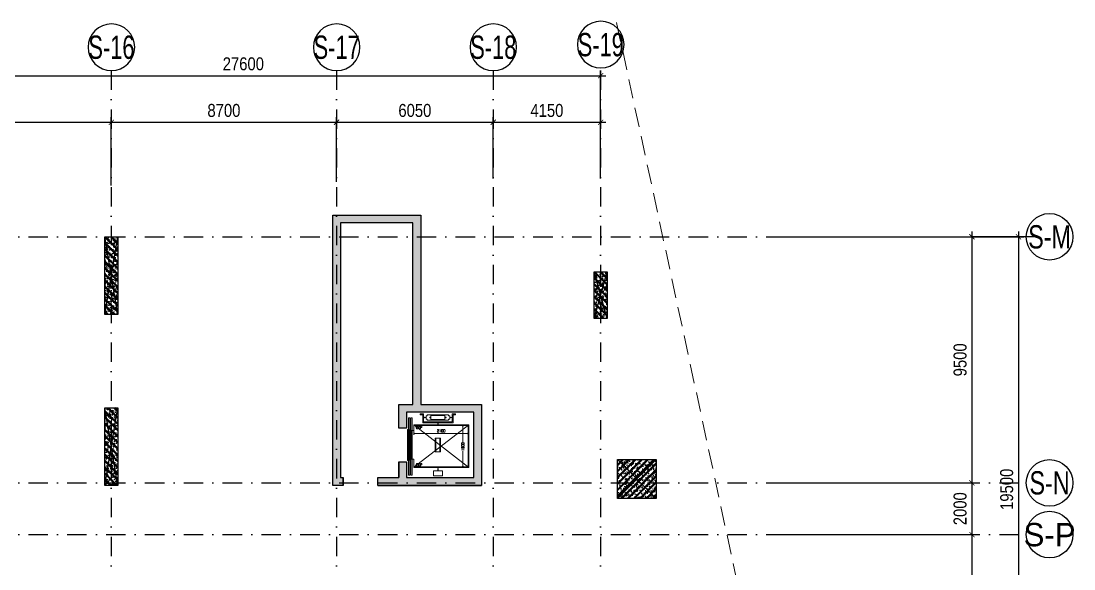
# Model space of a CAD drawing. Header units: millimetres. Extents: x -1307469 to 1307234, y -626931 to 1119422.
# Drawn here: x -28709 to 11959, y 14245 to 35401 of the extents above; entities that cross this region are included whole.
import ezdxf
from ezdxf.enums import TextEntityAlignment as Align

# ---------------------------------------------------------------- set-up
doc = ezdxf.new("R2010")
doc.units = ezdxf.units.MM
doc.header["$LTSCALE"] = 300
doc.header["$MEASUREMENT"] = 0
for name, pattern in [('DASHDOT', [1, 0.5, -0.25, 0, -0.25]), ('HIDDEN', [0.375, 0.25, -0.125]), ('Xref_ST_MBDV Cot vach 30.7.2022$0$ACAD_ISO02W100', [15, 12, -3])]:
    doc.linetypes.add(name, pattern=pattern)
for name, color, linetype in [('AUDIT_I_220805193045-1', 50, 'Continuous'), ('AUDIT_I_220805193045-5', 6, 'Continuous'), ('AUDIT_I_220807103235-17', 50, 'Continuous'), ('KC2-DIM', 251, 'Continuous'), ('KT-Dim', 8, 'Continuous'), ('KT-Kich thuoc', 9, 'Continuous'), ('KT-Luoi truc South Tower', 8, 'DASHDOT'), ('KT-Net cot vach', 6, 'Continuous')]:
    doc.layers.add(name, color=color, linetype=linetype)
doc.layers.add('KT-Chi gioi XD', color=7, linetype='HIDDEN', true_color=0x0066cc)
doc.layers.add('Xref_ST_MBDV Cot vach 30.7.2022$0$KT-Noi that', color=36, linetype='Continuous', lineweight=9)
doc.styles.add('Arial Narrow', font='ARIALN.TTF')
doc.styles.add('HBA-Text', font='GOTHIC.TTF')
doc.styles.add('Xref_ST_MBDV Cot vach 30.7.2022$0$ROMANS', font='ROMANS.SHX')
doc.styles.add('Xref_ST_MBDV Cot vach 30.7.2022$0$xref.N.Cot vach tang N2$0$DIM', font='vnsimli.shx', dxfattribs={"width": 0.7})
doc.dimstyles.new('ccu12-200', dxfattribs={"dimscale": 200, "dimtxt": 2.5, "dimasz": 1, "dimexe": 1, "dimexo": 2, "dimgap": 1, "dimtad": 1, "dimdec": 0, "dimdsep": 46, "dimtxsty": 'Arial Narrow', "dimblk": 'ARCHTICK', "dimcen": -1, "dimdle": 1, "dimclrd": 256, "dimclre": 256, "dimclrt": 3, "dimadec": 0, "dimazin": 2, "dimtfac": 0.1, "dimtdec": 0, "dimtmove": 0, "dimatfit": 1, "dimldrblk": 'ARCHTICK', "dimfxl": 1, "dimtvp": 0.833333, "dimtolj": 1, "dimtzin": 12, "dimarcsym": 0})
doc.dimstyles.new('Xref_ST_MBDV Cot vach 30.7.2022$0$xref.N.Cot vach tang N2$0$CCU 1-100 A1', dxfattribs={"dimscale": 100, "dimtxt": 2.2, "dimasz": 1, "dimexe": 1, "dimexo": 0, "dimgap": 1, "dimtad": 1, "dimdec": 0, "dimdsep": 46, "dimtxsty": 'Xref_ST_MBDV Cot vach 30.7.2022$0$xref.N.Cot vach tang N2$0$DIM', "dimblk1": 'Xref_ST_MBDV Cot vach 30.7.2022$0$xref.N.Cot vach tang N2$0$_ARCHTICK', "dimblk2": 'Xref_ST_MBDV Cot vach 30.7.2022$0$xref.N.Cot vach tang N2$0$_ARCHTICK', "dimsah": 1, "dimcen": 0, "dimdle": 1, "dimclrd": 256, "dimclre": 256, "dimclrt": 31, "dimadec": 0, "dimazin": 0, "dimtfac": 1, "dimtdec": 0, "dimtix": 1, "dimtmove": 2, "dimatfit": 3, "dimldrblk": 'Xref_ST_MBDV Cot vach 30.7.2022$0$xref.N.Cot vach tang N2$0$_ARCHTICK', "dimfxl": 8, "dimtolj": 1, "dimarcsym": 0})

# ---------------------------------------------------------------- blocks, each defined once
blk = doc.blocks.new('*U8')
h = blk.add_hatch()
h.set_pattern_fill('VATLIEU04', color=250, scale=40, style=0, pattern_type=2)
h.set_pattern_definition([(50, (-450, 3050), (286.904, -25.101), [30, -330]), (355, (-450, 3050), (-55.5, 300.877), [24, -264]), (100.451, (-426.1, 3047.9), (231.404, 275.776), [25.496, -280.457]), (46.184, (-450, 3130), (426.896, -66.208), [45, -495]), (96.636, (-414.43, 3124.5), (373.865, 389.647), [38.244, -420.685]), (351.184, (-450, 3130), (373.865, 389.65), [36, -396]), (21, (-410, 3110), (238.763, -161.048), [30, -330]), (326, (-410, 3110), (97.326, 290.06), [24, -264]), (71.451, (-390.1, 3096.58), (336.09, 129.012), [25.496, -280.457]), (37.5, (-450, 3050), (4.864, 133.1575), [0, -260.8, 0, -268, 0, -265]), (7.5, (-450, 3050), (105.228, 157.7647), [0, -152.8, 0, -254.8, 0, -101]), (327.5, (-539.2, 3050), (213.529, -9.022), [0, -100, 0, -312, 0, -414]), (317.5, (-579.2, 3050), (233.274, 40.042), [0, -130, 0, -207.2, 0, -294]), (45, (-450, 3050), (-120.208, 120.208), []), (45, (-450, 3099), (-120.208, 120.208), [])])
h.paths.add_polyline_path([(-475, -475), (25, -475), (25, 2525), (-475, 2525)])
at = {"color": 6, "ltscale": 0.25}
blk.add_lwpolyline([(-475, -475), (25, -475), (25, 2525), (-475, 2525)], close=True, dxfattribs=at)
at = {"layer": 'Defpoints', "linetype": 'ByBlock', "ltscale": 30}
for p, q in [((25, -475), (-475, 2525)), ((-475, -475), (25, 2525))]:
    blk.add_line(p, q, dxfattribs=at)
blk = doc.blocks.new('*U11')
h = blk.add_hatch()
h.set_pattern_fill('VATLIEU04', color=250, scale=40, style=0, pattern_type=2)
h.set_pattern_definition([(50, (-450, 1850), (286.904, -25.1), [30, -330]), (355, (-450, 1850), (-55.5, 300.877), [24, -264]), (100.451, (-426.1, 1847.9), (231.404, 275.776), [25.496, -280.457]), (46.184, (-450, 1930), (426.896, -66.21), [45, -495]), (96.636, (-414.43, 1924.5), (373.865, 389.65), [38.244, -420.685]), (351.184, (-450, 1930), (373.865, 389.65), [36, -396]), (21, (-410, 1910), (238.763, -161.048), [30, -330]), (326, (-410, 1910), (97.326, 290.06), [24, -264]), (71.451, (-390.1, 1896.58), (336.09, 129.012), [25.496, -280.457]), (37.5, (-450, 1850), (4.864, 133.1575), [0, -260.8, 0, -268, 0, -265]), (7.5, (-450, 1850), (105.228, 157.765), [0, -152.8, 0, -254.8, 0, -101]), (327.5, (-539.2, 1850), (213.529, -9.022), [0, -100, 0, -312, 0, -414]), (317.5, (-579.2, 1850), (233.274, 40.042), [0, -130, 0, -207.2, 0, -294]), (45, (-450, 1850), (-120.208, 120.208), []), (45, (-450, 1899), (-120.208, 120.208), [])])
h.paths.add_polyline_path([(-475, -475), (25, -475), (25, 1325), (-475, 1325)])
at = {"color": 6, "ltscale": 0.25}
blk.add_lwpolyline([(-475, -475), (25, -475), (25, 1325), (-475, 1325)], close=True, dxfattribs=at)
at = {"layer": 'Defpoints', "linetype": 'ByBlock', "ltscale": 30}
for p, q in [((25, -475), (-475, 1325)), ((-475, -475), (25, 1325))]:
    blk.add_line(p, q, dxfattribs=at)
blk = doc.blocks.new('*U29')
h = blk.add_hatch()
h.set_pattern_fill('VATLIEU04', color=250, scale=40, style=0, pattern_type=2)
h.set_pattern_definition([(50, (550, -550), (286.904, -25.1), [30, -330]), (355, (550, -550), (-55.5, 300.877), [24, -264]), (100.451, (573.9, -552.1), (231.404, 275.776), [25.496, -280.457]), (46.184, (550, -470), (426.9, -66.21), [45, -495]), (96.636, (585.57, -475.5), (373.87, 389.65), [38.24, -420.69]), (351.184, (550, -470), (373.86, 389.65), [36, -396]), (21, (590, -490), (238.763, -161.048), [30, -330]), (326, (590, -490), (97.326, 290.06), [24, -264]), (71.451, (609.9, -503.42), (336.09, 129.01), [25.496, -280.457]), (37.5, (550, -550), (4.864, 133.1575), [0, -260.8, 0, -268, 0, -265]), (7.5, (550, -550), (105.228, 157.765), [0, -152.8, 0, -254.8, 0, -101]), (327.5, (460.8, -550), (213.529, -9.022), [0, -100, 0, -312, 0, -414]), (317.5, (420.8, -550), (233.274, 40.042), [0, -130, 0, -207.2, 0, -294]), (45, (550, -550), (-120.208, 120.208), []), (45, (550, -501), (-120.208, 120.208), [])])
h.paths.add_polyline_path([(-475, 475), (1025, 475), (1025, -1025), (-475, -1025)])
at = {"color": 6, "ltscale": 0.25}
blk.add_lwpolyline([(-475, 475), (1025, 475), (1025, -1025), (-475, -1025)], close=True, dxfattribs=at)
at = {"layer": 'Defpoints', "linetype": 'ByBlock', "ltscale": 30}
for p, q in [((1025, 475), (-475, -1025)), ((-475, 475), (1025, -1025))]:
    blk.add_line(p, q, dxfattribs=at)
blk = doc.blocks.new('MBCot-PN-flat-22')
at = {"layer": 'KT-Net cot vach'}
h = blk.add_hatch(dxfattribs=at)
h.set_pattern_fill('1BETONG2-BOP', color=250, scale=30, style=0, pattern_type=2)
h.set_pattern_definition([(50, (179476.67, -29085.69), (215.17805, -18.82564), [22.5, -247.5]), (355, (179476.67, -29085.69), (-41.6254, 225.65764), [18, -198]), (100.4514, (179494.6, -29087.26), (173.5528, 206.83186), [19.12206, -210.34263]), (46.1842, (179476.67, -29025.7), (320.1723, -49.6557), [33.75, -371.25]), (96.6356, (179503.35, -29029.82), (280.3988, 292.2354), [28.6831, -315.5139]), (351.1842, (179476.67, -29025.7), (280.3986, 292.2356), [27, -297]), (21, (179506.67, -29040.69), (179.0721, -120.78567), [22.5, -247.5]), (226, (179506.67, -29040.69), (201.56464, -109.66194), [18, -198]), (71.4514, (179521.6, -29050.75), (252.0668, 96.75915), [19.12206, -210.34263]), (67.5, (179476.67, -29085.69), (-46.774855, 88.31234), [0, -195.6, 0, -201, 0, -198.75]), (4.5, (179476.67, -29085.69), (85.00528, 114.03096), [0, -114.6, 0, -191.1, 0, -75.75]), (327.5, (179409.77, -29085.69), (160.14673, -6.76646), [0, -75, 0, -234, 0, -310.5]), (317.5, (179379.77, -29085.69), (174.95585, 30.0315), [0, -97.5, 0, -155.4, 0, -220.5]), (315, (179476.67, -29085.69), (90.15611, 90.15611), []), (315, (179476.67, -29048.94), (90.15611, 90.15611), [])])
h.paths.add_polyline_path([(95637, -21547), (95637, -24677), (91637, -24677), (91637, -24377), (92437, -24377), (92437, -23762), (92737, -23762), (92737, -24377), (95337, -24377), (95337, -21847), (92737, -21847), (92737, -22462), (92437, -22462), (92437, -21547), (92987, -21547), (92987, -14537), (90187, -14537), (90187, -24377), (90287, -24377), (90287, -24677), (89887, -24677), (89887, -14237), (93287, -14237), (93287, -21547)])
for p, q in [((92437, -23762), (92437, -24377)), ((92737, -23762), (92737, -24377)), ((90287, -24677), (90287, -24377)), ((91637, -24377), (92437, -24377)), ((91637, -24677), (91637, -24377)), ((91637, -24677), (95637, -24677))]:
    blk.add_line(p, q, dxfattribs=at)
blk.add_lwpolyline([(95637, -21547), (95637, -24677), (91637, -24677), (91637, -24377), (92437, -24377), (92437, -23762), (92737, -23762), (92737, -24377), (95337, -24377), (95337, -21847), (92737, -21847), (92737, -22462), (92437, -22462), (92437, -21547), (92987, -21547), (92987, -14537), (90187, -14537), (90187, -24377), (90287, -24377), (90287, -24677), (89887, -24677), (89887, -14237), (93287, -14237), (93287, -21547), (95637, -21547)], dxfattribs=at)
at = {"layer": 'AUDIT_I_220805193045-5', "linetype": 'ByBlock', "xscale": -1, "rotation": 359.9999999999985}
for p in [(81112, -17602, 0), (81112, -24202, 0)]:
    blk.add_blockref('*U8', p, dxfattribs=at)
at = {"layer": 'AUDIT_I_220805193045-5', "linetype": 'ByBlock', "xscale": -1}
blk.add_blockref('*U11', (100012, -17752, 0), dxfattribs=at)
at = {"layer": 'KT-Net cot vach'}
blk.add_blockref('*U29', (101362, -24152), dxfattribs=at)
blk = doc.blocks.new('_ARCHTICK')
at = {"color": 0, "linetype": 'ByBlock', "const_width": 0.15}
blk.add_lwpolyline([(-0.5, -0.5), (0.5, 0.5)], dxfattribs=at)
blk = doc.blocks.new('*D326')
at = {"layer": 'Defpoints', "color": 0, "transparency": 16777216}
for p in [(-265, 27070), (-265, 7570), (9819, 7570)]:
    blk.add_point(p, dxfattribs=at)
at = {"layer": 'KT-Kich thuoc', "lineweight": -2, "transparency": 16777216}
for p, q in [((9819, 27270), (9819, 7370)), ((135, 27070), (10019, 27070)), ((135, 7570), (10019, 7570))]:
    blk.add_line(p, q, dxfattribs=at)
at = {"layer": 'KT-Kich thuoc', "lineweight": -2, "transparency": 16777216, "xscale": 200, "yscale": 200, "zscale": 200}
for p, rotation in [((9819, 27070), 90), ((9819, 7570), 270)]:
    blk.add_blockref('_ARCHTICK', p, dxfattribs=dict(at, rotation=rotation))
at = {"layer": 'KT-Kich thuoc', "color": 3, "transparency": 16777216, "insert": (9363, 17320), "char_height": 500, "attachment_point": 5, "rotation": 90, "style": 'Arial Narrow'}
blk.add_mtext('\\A1;19500', dxfattribs=at)
blk = doc.blocks.new('*D307')
at = {"layer": 'Defpoints', "color": 0, "transparency": 16777216}
for p in [(-25223, 31492), (-33923, 28684, 0), (-25223, 28649, 0)]:
    blk.add_point(p, dxfattribs=at)
at = {"layer": 'KT-Kich thuoc', "lineweight": -2, "transparency": 16777216}
for p, q in [((-34123, 31492), (-25023, 31492)), ((-33923, 29084), (-33923, 31692)), ((-25223, 29049), (-25223, 31692))]:
    blk.add_line(p, q, dxfattribs=at)
at = {"layer": 'KT-Kich thuoc', "lineweight": -2, "transparency": 16777216, "xscale": 200, "yscale": 200, "zscale": 200, "rotation": 180}
blk.add_blockref('_ARCHTICK', (-33923, 31492), dxfattribs=at)
at = {"layer": 'KT-Kich thuoc', "lineweight": -2, "transparency": 16777216, "xscale": 200, "yscale": 200, "zscale": 200}
blk.add_blockref('_ARCHTICK', (-25223, 31492), dxfattribs=at)
at = {"layer": 'KT-Kich thuoc', "color": 3, "transparency": 16777216, "insert": (-29573, 31947), "char_height": 500, "attachment_point": 5, "style": 'Arial Narrow'}
blk.add_mtext('\\A1;8700', dxfattribs=at)
blk = doc.blocks.new('*D308')
at = {"layer": 'Defpoints', "color": 0, "transparency": 16777216}
for p in [(-16523, 31492), (-25223, 28649, 0), (-16523, 28791, 0)]:
    blk.add_point(p, dxfattribs=at)
at = {"layer": 'KT-Kich thuoc', "lineweight": -2, "transparency": 16777216}
for p, q in [((-25423, 31492), (-16323, 31492)), ((-25223, 29049), (-25223, 31692)), ((-16523, 29191), (-16523, 31692))]:
    blk.add_line(p, q, dxfattribs=at)
at = {"layer": 'KT-Kich thuoc', "lineweight": -2, "transparency": 16777216, "xscale": 200, "yscale": 200, "zscale": 200, "rotation": 180}
blk.add_blockref('_ARCHTICK', (-25223, 31492), dxfattribs=at)
at = {"layer": 'KT-Kich thuoc', "lineweight": -2, "transparency": 16777216, "xscale": 200, "yscale": 200, "zscale": 200}
blk.add_blockref('_ARCHTICK', (-16523, 31492), dxfattribs=at)
at = {"layer": 'KT-Kich thuoc', "color": 3, "transparency": 16777216, "insert": (-20873, 31947), "char_height": 500, "attachment_point": 5, "style": 'Arial Narrow'}
blk.add_mtext('\\A1;8700', dxfattribs=at)
blk = doc.blocks.new('*D309')
at = {"layer": 'Defpoints', "color": 0, "transparency": 16777216}
for p in [(-10473, 31492), (-10473, 28921, 0), (-16523, 28791)]:
    blk.add_point(p, dxfattribs=at)
at = {"layer": 'KT-Kich thuoc', "lineweight": -2, "transparency": 16777216}
for p, q in [((-16723, 31492), (-10273, 31492)), ((-16523, 29191), (-16523, 31692)), ((-10473, 29321), (-10473, 31692))]:
    blk.add_line(p, q, dxfattribs=at)
at = {"layer": 'KT-Kich thuoc', "lineweight": -2, "transparency": 16777216, "xscale": 200, "yscale": 200, "zscale": 200, "rotation": 180}
blk.add_blockref('_ARCHTICK', (-16523, 31492), dxfattribs=at)
at = {"layer": 'KT-Kich thuoc', "lineweight": -2, "transparency": 16777216, "xscale": 200, "yscale": 200, "zscale": 200}
blk.add_blockref('_ARCHTICK', (-10473, 31492), dxfattribs=at)
at = {"layer": 'KT-Kich thuoc', "color": 3, "transparency": 16777216, "insert": (-13498, 31947), "char_height": 500, "attachment_point": 5, "style": 'Arial Narrow'}
blk.add_mtext('\\A1;6050', dxfattribs=at)
blk = doc.blocks.new('*D310')
at = {"layer": 'Defpoints', "color": 0, "transparency": 16777216}
for p in [(-6323, 31492), (-10473, 28921, 0), (-6323, 29040)]:
    blk.add_point(p, dxfattribs=at)
at = {"layer": 'KT-Kich thuoc', "lineweight": -2, "transparency": 16777216}
for p, q in [((-10673, 31492), (-6123, 31492)), ((-10473, 29321), (-10473, 31692)), ((-6323, 29440), (-6323, 31692))]:
    blk.add_line(p, q, dxfattribs=at)
at = {"layer": 'KT-Kich thuoc', "lineweight": -2, "transparency": 16777216, "xscale": 200, "yscale": 200, "zscale": 200, "rotation": 180}
blk.add_blockref('_ARCHTICK', (-10473, 31492), dxfattribs=at)
at = {"layer": 'KT-Kich thuoc', "lineweight": -2, "transparency": 16777216, "xscale": 200, "yscale": 200, "zscale": 200}
blk.add_blockref('_ARCHTICK', (-6323, 31492), dxfattribs=at)
at = {"layer": 'KT-Kich thuoc', "color": 3, "transparency": 16777216, "insert": (-8398, 31947), "char_height": 500, "attachment_point": 5, "style": 'Arial Narrow'}
blk.add_mtext('\\A1;4150', dxfattribs=at)
blk = doc.blocks.new('*D311')
at = {"layer": 'Defpoints', "color": 0, "transparency": 16777216}
for p in [(-6323, 33292), (-33923, 28921), (-6323, 28921)]:
    blk.add_point(p, dxfattribs=at)
at = {"layer": 'KT-Kich thuoc', "lineweight": -2, "transparency": 16777216}
for p, q in [((-33923, 29321), (-33923, 33492)), ((-6323, 29321), (-6323, 33492)), ((-34123, 33292), (-6123, 33292))]:
    blk.add_line(p, q, dxfattribs=at)
at = {"layer": 'KT-Kich thuoc', "lineweight": -2, "transparency": 16777216, "xscale": 200, "yscale": 200, "zscale": 200, "rotation": 180}
blk.add_blockref('_ARCHTICK', (-33923, 33292), dxfattribs=at)
at = {"layer": 'KT-Kich thuoc', "lineweight": -2, "transparency": 16777216, "xscale": 200, "yscale": 200, "zscale": 200}
blk.add_blockref('_ARCHTICK', (-6323, 33292), dxfattribs=at)
at = {"layer": 'KT-Kich thuoc', "color": 3, "transparency": 16777216, "insert": (-20123, 33747), "char_height": 500, "attachment_point": 5, "style": 'Arial Narrow'}
blk.add_mtext('\\A1;27600', dxfattribs=at)
blk = doc.blocks.new('*D328')
at = {"layer": 'Defpoints', "color": 0, "transparency": 16777216}
for p in [(-265, 15570), (-265, 7570), (8019, 7570)]:
    blk.add_point(p, dxfattribs=at)
at = {"layer": 'KT-Kich thuoc', "lineweight": -2, "transparency": 16777216}
for p, q in [((135, 15570), (8219, 15570)), ((8019, 15770), (8019, 7370)), ((135, 7570), (8219, 7570))]:
    blk.add_line(p, q, dxfattribs=at)
at = {"layer": 'KT-Kich thuoc', "lineweight": -2, "transparency": 16777216, "xscale": 200, "yscale": 200, "zscale": 200}
for p, rotation in [((8019, 15570), 90), ((8019, 7570), 270)]:
    blk.add_blockref('_ARCHTICK', p, dxfattribs=dict(at, rotation=rotation))
at = {"layer": 'KT-Kich thuoc', "color": 3, "transparency": 16777216, "insert": (7563, 11570), "char_height": 500, "attachment_point": 5, "rotation": 90, "style": 'Arial Narrow'}
blk.add_mtext('\\A1;8000', dxfattribs=at)
blk = doc.blocks.new('GRID-SYM-flat-83')
at = {"layer": 'AUDIT_I_220805193045-1'}
blk.add_ellipse((0, 0, 0), major_axis=(-900, 5), ratio=1, dxfattribs=at)
at = {"layer": 'AUDIT_I_220805193045-1', "style": 'HBA-Text'}
blk.add_attdef('GRID', text='', height=900, rotation=359.6303, dxfattribs=at).set_placement((0, 0, 0), align=Align.MIDDLE_CENTER)
blk = doc.blocks.new('GRID-SYM-flat-84')
at = {"layer": 'AUDIT_I_220805193045-1'}
blk.add_ellipse((0, 0, 0), major_axis=(-900, 5), ratio=1, dxfattribs=at)
at = {"layer": 'AUDIT_I_220805193045-1', "style": 'HBA-Text'}
blk.add_attdef('GRID', text='', height=900, rotation=359.6303, dxfattribs=at).set_placement((0, 0, 0), align=Align.MIDDLE_CENTER)
blk = doc.blocks.new('GRID-SYM-flat-85')
at = {"layer": 'AUDIT_I_220805193045-1'}
blk.add_ellipse((0, 0, 0), major_axis=(-900, 5), ratio=1, dxfattribs=at)
at = {"layer": 'AUDIT_I_220805193045-1', "style": 'HBA-Text'}
blk.add_attdef('GRID', text='', height=900, rotation=359.6303, dxfattribs=at).set_placement((0, 0, 0), align=Align.MIDDLE_CENTER)
blk = doc.blocks.new('GRID-SYM-flat-73')
at = {"layer": 'AUDIT_I_220805193045-1'}
blk.add_circle((0, 0, 0), 900, dxfattribs=at)
at = {"layer": 'AUDIT_I_220805193045-1', "style": 'HBA-Text'}
blk.add_attdef('GRID', text='', height=900, rotation=359.6303, dxfattribs=at).set_placement((0, 0, 0), align=Align.MIDDLE_CENTER)
blk = doc.blocks.new('*D329')
at = {"layer": 'Defpoints', "color": 0, "transparency": 16777216}
for p in [(-265, 27070), (-265, 17570), (8019, 17570)]:
    blk.add_point(p, dxfattribs=at)
at = {"layer": 'KT-Kich thuoc', "lineweight": -2, "transparency": 16777216}
for p, q in [((8019, 27270), (8019, 17370)), ((135, 27070), (8219, 27070)), ((135, 17570), (8219, 17570))]:
    blk.add_line(p, q, dxfattribs=at)
at = {"layer": 'KT-Kich thuoc', "lineweight": -2, "transparency": 16777216, "xscale": 200, "yscale": 200, "zscale": 200}
for p, rotation in [((8019, 27070), 90), ((8019, 17570), 270)]:
    blk.add_blockref('_ARCHTICK', p, dxfattribs=dict(at, rotation=rotation))
at = {"layer": 'KT-Kich thuoc', "color": 3, "transparency": 16777216, "insert": (7563, 22320), "char_height": 500, "attachment_point": 5, "rotation": 90, "style": 'Arial Narrow'}
blk.add_mtext('\\A1;9500', dxfattribs=at)
blk = doc.blocks.new('*D330')
at = {"layer": 'Defpoints', "color": 0, "transparency": 16777216}
for p in [(-265, 17570), (-265, 15570), (8019, 15570)]:
    blk.add_point(p, dxfattribs=at)
at = {"layer": 'KT-Kich thuoc', "lineweight": -2, "transparency": 16777216}
for p, q in [((135, 17570), (8219, 17570)), ((8019, 17770), (8019, 15370)), ((135, 15570), (8219, 15570))]:
    blk.add_line(p, q, dxfattribs=at)
at = {"layer": 'KT-Kich thuoc', "lineweight": -2, "transparency": 16777216, "xscale": 200, "yscale": 200, "zscale": 200}
for p, rotation in [((8019, 17570), 90), ((8019, 15570), 270)]:
    blk.add_blockref('_ARCHTICK', p, dxfattribs=dict(at, rotation=rotation))
at = {"layer": 'KT-Kich thuoc', "color": 3, "transparency": 16777216, "insert": (7563, 16570), "char_height": 500, "attachment_point": 5, "rotation": 90, "style": 'Arial Narrow'}
blk.add_mtext('\\A1;2000', dxfattribs=at)
blk = doc.blocks.new('Xref_ST_MBDV Cot vach 30.7.2022$0$xref.N.Cot vach tang N2$0$_Open90')
at = {"color": 0, "linetype": 'ByBlock', "lineweight": -2}
for p, q in [((0, 0), (-1, 0)), ((-0.5, 0.5), (0, 0)), ((0, 0), (-0.5, -0.5))]:
    blk.add_line(p, q, dxfattribs=at)
blk = doc.blocks.new('*D150')
at = {"layer": 'Defpoints', "color": 0, "transparency": 16777216}
for p in [(-424, -515), (-353, -515, 0), (-353, -2115, 0)]:
    blk.add_point(p, dxfattribs=at)
at = {"layer": 'Xref_ST_MBDV Cot vach 30.7.2022$0$KT-Noi that', "color": 5, "transparency": 16777216}
for p, q in [((-353, -515), (-474, -515)), ((-424, -565), (-424, -1155)), ((-424, -2065), (-424, -1512)), ((-353, -2115), (-474, -2115))]:
    blk.add_line(p, q, dxfattribs=at)
at = {"layer": 'Xref_ST_MBDV Cot vach 30.7.2022$0$KT-Noi that', "color": 5, "transparency": 16777216, "xscale": 50, "yscale": 50, "zscale": 50}
for p, rotation in [((-424, -515), 90), ((-424, -2115), 270)]:
    blk.add_blockref('Xref_ST_MBDV Cot vach 30.7.2022$0$xref.N.Cot vach tang N2$0$_Open90', p, dxfattribs=dict(at, rotation=rotation))
at = {"layer": 'Xref_ST_MBDV Cot vach 30.7.2022$0$KT-Noi that', "color": 5, "transparency": 16777216, "insert": (-424, -1333), "char_height": 110, "attachment_point": 5, "rotation": 90, "style": 'Xref_ST_MBDV Cot vach 30.7.2022$0$xref.N.Cot vach tang N2$0$DIM'}
blk.add_mtext('\\A1;1600', dxfattribs=at)
blk = doc.blocks.new('Xref_ST_MBDV Cot vach 30.7.2022$0$xref.N.Cot vach tang N2$0$_ARCHTICK')
at = {"color": 0, "linetype": 'ByBlock', "const_width": 0.15}
blk.add_lwpolyline([(-0.5, -0.5), (0.5, 0.5)], dxfattribs=at)
blk = doc.blocks.new('*D151')
at = {"layer": 'Defpoints', "color": 0, "transparency": 16777216}
for p in [(-2310, -615), (-210, -615), (-2310, -827)]:
    blk.add_point(p, dxfattribs=at)
at = {"layer": 'Xref_ST_MBDV Cot vach 30.7.2022$0$KT-Noi that', "color": 5, "transparency": 16777216}
for p, q in [((-2310, -615), (-2310, -877)), ((-210, -615), (-210, -877)), ((-260, -827), (-2260, -827))]:
    blk.add_line(p, q, dxfattribs=at)
at = {"layer": 'Xref_ST_MBDV Cot vach 30.7.2022$0$KT-Noi that', "color": 5, "transparency": 16777216, "xscale": 50, "yscale": 50, "zscale": 50, "rotation": 180}
blk.add_blockref('Xref_ST_MBDV Cot vach 30.7.2022$0$xref.N.Cot vach tang N2$0$_Open90', (-2310, -827), dxfattribs=at)
at = {"layer": 'Xref_ST_MBDV Cot vach 30.7.2022$0$KT-Noi that', "color": 5, "transparency": 16777216, "xscale": 50, "yscale": 50, "zscale": 50}
blk.add_blockref('Xref_ST_MBDV Cot vach 30.7.2022$0$xref.N.Cot vach tang N2$0$_Open90', (-210, -827), dxfattribs=at)
at = {"layer": 'Xref_ST_MBDV Cot vach 30.7.2022$0$KT-Noi that', "color": 5, "transparency": 16777216, "insert": (-1260, -722), "char_height": 110, "attachment_point": 5, "style": 'Xref_ST_MBDV Cot vach 30.7.2022$0$xref.N.Cot vach tang N2$0$DIM'}
blk.add_mtext('\\A1;2100', dxfattribs=at)
blk = doc.blocks.new('Asix South Tower')
at = {"layer": 'KT-Kich thuoc'}
blk.add_line((10576.4, 27070.4), (8018.8, 27070.4), dxfattribs=at)
at = {"layer": 'KT-Luoi truc South Tower', "ltscale": 5}
for p, q in [((-25223, 33491.9), (-25223, -4459.1)), ((-16523, 33491.9), (-16523, -4459.1)), ((-10473, 33491.9), (-10473, -4459.1)), ((-6323, 33491.9), (-6323, -4459.1)), ((-49426.2, 27070.4), (10118.8, 27070.4)), ((-49426.2, 17570.4), (10118.8, 17570.4)), ((-49426.2, 15570.4), (10118.8, 15570.4))]:
    blk.add_line(p, q, dxfattribs=at)
at = {"layer": 'KT-Dim'}
ref = blk.add_blockref('GRID-SYM-flat-73', (-6317.9, 34491.9, 0), dxfattribs=dict(at, xscale=-1, rotation=179.6748020054017))
ref.add_attrib('GRID', 'S-19', dxfattribs={"layer": 'AUDIT_I_220807103235-17', "height": 900, "style": 'HBA-Text', "width": 0.7}).set_placement((-6317.9, 34491.9, 0), align=Align.MIDDLE_CENTER)
ref = blk.add_blockref('GRID-SYM-flat-73', (-25217.9, 34391.9, 0), dxfattribs=dict(at, xscale=-1, rotation=179.6748020054017))
ref.add_attrib('GRID', 'S-16', dxfattribs={"layer": 'AUDIT_I_220807103235-17', "height": 900, "style": 'HBA-Text', "width": 0.7}).set_placement((-25217.9, 34391.9, 0), align=Align.MIDDLE_CENTER)
ref = blk.add_blockref('GRID-SYM-flat-73', (-16517.9, 34391.9, 0), dxfattribs=dict(at, xscale=-1, rotation=179.6748020054017))
ref.add_attrib('GRID', 'S-17', dxfattribs={"layer": 'AUDIT_I_220807103235-17', "height": 900, "style": 'HBA-Text', "width": 0.7}).set_placement((-16517.9, 34391.9, 0), align=Align.MIDDLE_CENTER)
ref = blk.add_blockref('GRID-SYM-flat-73', (-10467.9, 34391.9, 0), dxfattribs=dict(at, xscale=-1, rotation=179.6748020054017))
ref.add_attrib('GRID', 'S-18', dxfattribs={"layer": 'AUDIT_I_220807103235-17', "height": 900, "style": 'HBA-Text', "width": 0.7}).set_placement((-10467.9, 34391.9, 0), align=Align.MIDDLE_CENTER)
ref = blk.add_blockref('GRID-SYM-flat-83', (11018.8, 27070, 0), dxfattribs=dict(at, rotation=0.325197994598278))
ref.add_attrib('GRID', 'S-M', dxfattribs={"layer": 'AUDIT_I_220807103235-17', "height": 900, "style": 'HBA-Text', "width": 0.75}).set_placement((11018.8, 27070, 0), align=Align.MIDDLE_CENTER)
ref = blk.add_blockref('GRID-SYM-flat-84', (11018.8, 17570.1, 0), dxfattribs=dict(at, rotation=0.325197994598278))
ref.add_attrib('GRID', 'S-N', dxfattribs={"layer": 'AUDIT_I_220807103235-17', "height": 900, "style": 'HBA-Text', "width": 0.75}).set_placement((11018.8, 17570.1, 0), align=Align.MIDDLE_CENTER)
ref = blk.add_blockref('GRID-SYM-flat-85', (11018.8, 15570.1, 0), dxfattribs=dict(at, rotation=0.325197994598278))
ref.add_attrib('GRID', 'S-P', dxfattribs={"layer": 'AUDIT_I_220807103235-17', "height": 900, "rotation": 359.95545, "style": 'HBA-Text'}).set_placement((11018.8, 15570.1, 0), align=Align.MIDDLE_CENTER)
at = {"layer": 'KT-Kich thuoc'}
for base, p1, p2, picture, middle in [((-6323, 33291.9), (-33923, 28921.3), (-6323, 28921.3), '*D311', (-20123, 33747.2)), ((-25223, 31491.9), (-33923, 28684.3, 0), (-25223, 28648.7, 0), '*D307', (-29573, 31947.2)), ((-16523, 31491.9), (-25223, 28648.7, 0), (-16523, 28791, 0), '*D308', (-20873, 31947.2)), ((-10473, 31491.9), (-16523, 28791), (-10473, 28921.3, 0), '*D309', (-13498, 31947.2)), ((-6323, 31491.9), (-10473, 28921.3, 0), (-6323, 29040.1), '*D310', (-8398, 31947.2))]:
    dim = blk.add_linear_dim(base=base, p1=p1, p2=p2, dimstyle='ccu12-200', dxfattribs=at)
    dim.commit()
    dim.dimension.update_dxf_attribs({"geometry": picture, "text_midpoint": middle})
for base, p1, p2, picture, middle in [((9818.8, 7570.4), (-265.4, 27070.4), (-265.4, 7570.4), '*D326', (9363.5, 17320.4)), ((8018.8, 17570.4), (-265.4, 27070.4), (-265.4, 17570.4), '*D329', (7563.5, 22320.4)), ((8018.8, 15570.4), (-265.4, 17570.4), (-265.4, 15570.4), '*D330', (7563.5, 16570.4)), ((8018.8, 7570.4), (-265.4, 15570.4), (-265.4, 7570.4), '*D328', (7563.5, 11570.4))]:
    dim = blk.add_linear_dim(base=base, p1=p1, p2=p2, angle=90, dimstyle='ccu12-200', dxfattribs=at)
    dim.commit()
    dim.dimension.update_dxf_attribs({"geometry": picture, "text_midpoint": middle})
blk = doc.blocks.new('Xref_ST_MBDV Cot vach 30.7.2022$0$TMCC')
at = {"layer": 'Xref_ST_MBDV Cot vach 30.7.2022$0$KT-Noi that', "linetype": 'Continuous', "ltscale": 2}
for p, q in [((-2515, -215, 0), (-2515, -2440, 0)), ((-2465, -215, 0), (-2515, -215, 0)), ((-2465, -2440, 0), (-2465, -215, 0)), ((-1938.3, -164.7, 0), (-1932.3, -167.2, 0)), ((-1938.3, -247.2, 0), (-1938.3, -164.7, 0)), ((-1932.3, -244.7, 0), (-1938.3, -247.2, 0)), ((-1932.3, -167.2, 0), (-1930.1, -202.2, 0)), ((-1930.1, -209.7, 0), (-1932.3, -244.7, 0)), ((-1930.1, -202.2, 0), (-1905.4, -202.2, 0)), ((-1905.4, -209.7, 0), (-1930.1, -209.7, 0)), ((-1905.4, -202.2, 0), (-1895.4, -202, 0)), ((-1895.4, -210.5, 0), (-1905.4, -209.7, 0)), ((-1895.4, -202, 0), (-1870, -201.5, 0)), ((-1870, -210.5, 0), (-1895.4, -210.5, 0)), ((-1870, -201.5, 0), (-1870, -210.5, 0)), ((-1839.3, -261.4, 0), (-1839.3, -150.6, 0)), ((-1798.8, -146, 0), (-1834.7, -146, 0)), ((-1798.8, -266, 0), (-1834.7, -266, 0)), ((-1794.2, -141.4, 0), (-1794.2, -110.6, 0)), ((-1794.2, -301.4, 0), (-1794.2, -270.6, 0)), ((-978.4, -106, 0), (-1789.6, -106, 0)), ((-978.4, -306, 0), (-1789.6, -306, 0)), ((-1652, -306, 0), (-1652, -106, 0)), ((-1652, -106, 0), (-1118, -106, 0)), ((-1652, -281, 0), (-1652, -131, 0)), ((-1652, -131, 0), (-1118, -131, 0)), ((-1118, -281, 0), (-1652, -281, 0)), ((-1118, -306, 0), (-1652, -306, 0)), ((-1118, -106, 0), (-1118, -306, 0)), ((-1118, -131, 0), (-1118, -281, 0)), ((-973.8, -141.4, 0), (-973.8, -110.6, 0)), ((-973.8, -301.4, 0), (-973.8, -270.6, 0)), ((-933.9, -146, 0), (-969.2, -146, 0)), ((-933.9, -266, 0), (-969.2, -266, 0)), ((-929.3, -261.4, 0), (-929.3, -150.6, 0)), ((-900, -210.5, 0), (-900, -201.5, 0)), ((-900, -201.5, 0), (-874.6, -201.5, 0)), ((-874.6, -210, 0), (-900, -210.5, 0)), ((-874.6, -201.5, 0), (-864.6, -202.2, 0)), ((-864.6, -209.7, 0), (-874.6, -210, 0)), ((-864.6, -202.2, 0), (-840, -202.2, 0)), ((-840, -209.7, 0), (-864.6, -209.7, 0)), ((-840, -202.2, 0), (-837.8, -167.2, 0)), ((-837.8, -244.7, 0), (-840, -209.7, 0)), ((-837.8, -167.2, 0), (-831.8, -164.7, 0)), ((-831.8, -247.2, 0), (-837.8, -244.7, 0)), ((-831.8, -164.7, 0), (-831.8, -247.2, 0)), ((-2510, -665, 0), (-2560, -665, 0)), ((-2560, -665, 0), (-2560, -715, 0)), ((-2560, -715, 0), (-2510, -715, 0)), ((-2555, -1815, 0), (-2555, -715, 0)), ((-2510, -715, 0), (-2510, -665, 0)), ((-2310, -715, 0), (-2385, -715, 0)), ((-185, -490, 0), (-2310, -490, 0)), ((-2310, -490, 0), (-2310, -515, 0)), ((-210, -515, 0), (-2310, -515, 0)), ((-2310, -515, 0), (-2310, -715, 0)), ((-1439.5, -419, 0), (-1442, -411, 0)), ((-1442, -411, 0), (-1328, -411, 0)), ((-1390, -423, 0), (-1439.5, -419, 0)), ((-1393, -462, 0), (-1390, -452, 0)), ((-1393, -500, 0), (-1393, -462, 0)), ((-1377, -500, 0), (-1393, -500, 0)), ((-1390, -452, 0), (-1390, -423, 0)), ((-1330.5, -419, 0), (-1380, -423, 0)), ((-1380, -423, 0), (-1380, -452, 0)), ((-1380, -452, 0), (-1377, -462, 0)), ((-1377, -462, 0), (-1377, -500, 0)), ((-1328, -411, 0), (-1330.5, -419, 0)), ((-210, -2115, 0), (-210, -515, 0)), ((-185, -2140, 0), (-185, -490, 0)), ((-1485, -1000, 0), (-1285, -1000, 0)), ((-1485, -1530, 0), (-1485, -1000, 0)), ((-1460, -1000, 0), (-1310, -1000, 0)), ((-1460, -1530, 0), (-1460, -1000, 0)), ((-1310, -1000, 0), (-1310, -1530, 0)), ((-1285, -1000, 0), (-1285, -1530, 0)), ((-1285, -1530, 0), (-1485, -1530, 0)), ((-1310, -1530, 0), (-1460, -1530, 0)), ((-2560, -1865, 0), (-2560, -1815, 0)), ((-2560, -1815, 0), (-2510, -1815, 0)), ((-2510, -1865, 0), (-2560, -1865, 0)), ((-2510, -1815, 0), (-2510, -1865, 0)), ((-2385, -1815, 0), (-2310, -1815, 0)), ((-2310, -1815, 0), (-2310, -2115, 0)), ((-2515, -2440, 0), (-2465, -2440, 0)), ((-2310, -2115, 0), (-210, -2115, 0)), ((-2310, -2115, 0), (-2310, -2140, 0)), ((-2310, -2140, 0), (-185, -2140, 0)), ((-1442, -2269, 0), (-1439.5, -2261, 0)), ((-1328, -2269, 0), (-1442, -2269, 0)), ((-1439.5, -2261, 0), (-1390, -2257, 0)), ((-1393, -2218, 0), (-1393, -2180, 0)), ((-1393, -2180, 0), (-1377, -2180, 0)), ((-1390, -2228, 0), (-1393, -2218, 0)), ((-1390, -2257, 0), (-1390, -2228, 0)), ((-1377, -2218, 0), (-1380, -2228, 0)), ((-1380, -2228, 0), (-1380, -2257, 0)), ((-1380, -2257, 0), (-1330.5, -2261, 0)), ((-1377, -2180, 0), (-1377, -2218, 0)), ((-1330.5, -2261, 0), (-1328, -2269, 0))]:
    blk.add_line(p, q, dxfattribs=at)
at = {"layer": 'Xref_ST_MBDV Cot vach 30.7.2022$0$KT-Noi that', "linetype": 'Xref_ST_MBDV Cot vach 30.7.2022$0$ACAD_ISO02W100', "ltscale": 2}
for p, q in [((-185, -490, 0), (-2310, -2127.5, 0)), ((-185, -2140, 0), (-2310, -490, 0))]:
    blk.add_line(p, q, dxfattribs=at)
at = {"layer": 'Xref_ST_MBDV Cot vach 30.7.2022$0$KT-Noi that', "linetype": 'Continuous', "ltscale": 2, "elevation": 0}
for points in [[(-2385, -2430), (-2385, -225), (-2435, -225), (-2435, -2430)], [(-1385, -411), (-796.8, -411), (-796.8, -100), (-701.8, -100), (-701.8, -65), (-831.8, -65), (-831.8, -381), (-1385, -381), (-1938.3, -381), (-1938.3, -65), (-2068.3, -65), (-2068.3, -100), (-1973.3, -100), (-1973.3, -411), (-1385, -411)], [(-2510, -715), (-2465, -715), (-2465, -1265), (-2510, -1265)], [(-2435, -715), (-2390, -715), (-2390, -1265), (-2435, -1265)], [(-2510, -1265), (-2465, -1265), (-2465, -1815), (-2510, -1815)], [(-2435, -1265), (-2390, -1265), (-2390, -1815), (-2435, -1815)], [(-1385, -2269), (-1210, -2269), (-1210, -2465), (-1385, -2465), (-1560, -2465), (-1560, -2269), (-1385, -2269)]]:
    blk.add_lwpolyline(points, close=True, dxfattribs=at)
for points in [[(-2495, -1265), (-2495, -715)], [(-2480, -1265), (-2480, -715)], [(-2420, -1265), (-2420, -715)], [(-2405, -1265), (-2405, -715)], [(-2495, -1815), (-2495, -1265)], [(-2480, -1815), (-2480, -1265)], [(-2420, -1815), (-2420, -1265)], [(-2405, -1815), (-2405, -1265)]]:
    blk.add_lwpolyline(points, dxfattribs=at)
at = {"layer": 'Xref_ST_MBDV Cot vach 30.7.2022$0$KT-Noi that', "linetype": 'Continuous', "ltscale": 2}
for centre, radius in [((-1685, -206, 0), 14.5), ((-1085, -206, 0), 17.5)]:
    blk.add_circle(centre, radius, dxfattribs=at)
for centre, start, end in [((-1834.7, -150.6, 0), 90, 180), ((-1834.7, -261.4, 0), 180, 270), ((-1798.8, -141.4, 0), 270, 0), ((-1798.8, -270.6, 0), 0, 90), ((-1789.6, -110.6, 0), 90, 180), ((-1789.6, -301.4, 0), 180, 270), ((-978.4, -110.6, 0), 0, 90), ((-978.4, -301.4, 0), 270, 0), ((-969.2, -141.4, 0), 180, 270), ((-969.2, -270.6, 0), 90, 180), ((-933.9, -150.6, 0), 0, 90), ((-933.9, -261.4, 0), 270, 0)]:
    blk.add_arc(centre, 4.61, start, end, dxfattribs=at)
at = {"layer": 'Xref_ST_MBDV Cot vach 30.7.2022$0$KT-Noi that', "linetype": 'Continuous', "ltscale": 2, "style": 'Xref_ST_MBDV Cot vach 30.7.2022$0$ROMANS', "width": 0.75}
for p in [(-2110, -595, 0), (-2110, -2035, 0)]:
    blk.add_text('COP', height=100, dxfattribs=at).set_placement(p, align=Align.MIDDLE)
at = {"layer": 'Xref_ST_MBDV Cot vach 30.7.2022$0$KT-Noi that', "color": 5}
dim = blk.add_linear_dim(base=(-2310, -826.7, 0), p1=(-210, -615, 0), p2=(-2310, -615, 0), angle=180, dimstyle='Xref_ST_MBDV Cot vach 30.7.2022$0$xref.N.Cot vach tang N2$0$CCU 1-100 A1', override={"dimscale": 50, "dimblk1": 'Xref_ST_MBDV Cot vach 30.7.2022$0$xref.N.Cot vach tang N2$0$_Open90', "dimblk2": 'Xref_ST_MBDV Cot vach 30.7.2022$0$xref.N.Cot vach tang N2$0$_Open90', "dimclrd": 5, "dimclre": 5, "dimclrt": 5, "dimlwd": 65535, "dimlwe": 65535}, dxfattribs=at)
dim.commit()
dim.dimension.update_dxf_attribs({"geometry": '*D151', "text_midpoint": (-1260, -721.7, 0)})
dim = blk.add_linear_dim(base=(-424.2, -515, 0), p1=(-353.1, -2115, 0), p2=(-353.1, -515, 0), angle=270, dimstyle='Xref_ST_MBDV Cot vach 30.7.2022$0$xref.N.Cot vach tang N2$0$CCU 1-100 A1', override={"dimscale": 50, "dimblk1": 'Xref_ST_MBDV Cot vach 30.7.2022$0$xref.N.Cot vach tang N2$0$_Open90', "dimblk2": 'Xref_ST_MBDV Cot vach 30.7.2022$0$xref.N.Cot vach tang N2$0$_Open90', "dimclrd": 5, "dimclre": 5, "dimclrt": 5, "dimlwd": 65535, "dimlwe": 65535}, dxfattribs=at)
dim.commit()
dim.dimension.update_dxf_attribs({"geometry": '*D150', "text_midpoint": (-424.2, -1333.3, 0), "dimtype": 128})

msp = doc.modelspace()

# ---------------------------------------------------------------- linework, layer by layer
at = {"layer": 'KT-Chi gioi XD', "lineweight": 13, "ltscale": 10, "elevation": 0, "flags": 128}
msp.add_lwpolyline([(-29078.1, 143772.1), (-33774.2, 161645), (-36124.3, 162456.9), (-45058.2, 155685.5), (-68562, 137753.5), (-92229.5, 120645.5, 0.684877), (-61797, 6849.6), (-41426.4, 4693.7), (-2997.3, 5908.3), (-146.9, 9554.9)], format="xyb", close=True, dxfattribs=at)

# ---------------------------------------------------------------- block references
at = {"layer": 'KC2-DIM'}
msp.add_blockref('MBCot-PN-flat-22', (-106559.9, 42147), dxfattribs=at)
at = {"layer": 'KT-Kich thuoc'}
msp.add_blockref('Asix South Tower', (0, 0), dxfattribs=at)
at = {"layer": 'Xref_ST_MBDV Cot vach 30.7.2022$0$KT-Noi that'}
msp.add_blockref('Xref_ST_MBDV Cot vach 30.7.2022$0$TMCC', (-11223, 20300.4, 0), dxfattribs=at)

doc.saveas('drawing.dxf')
